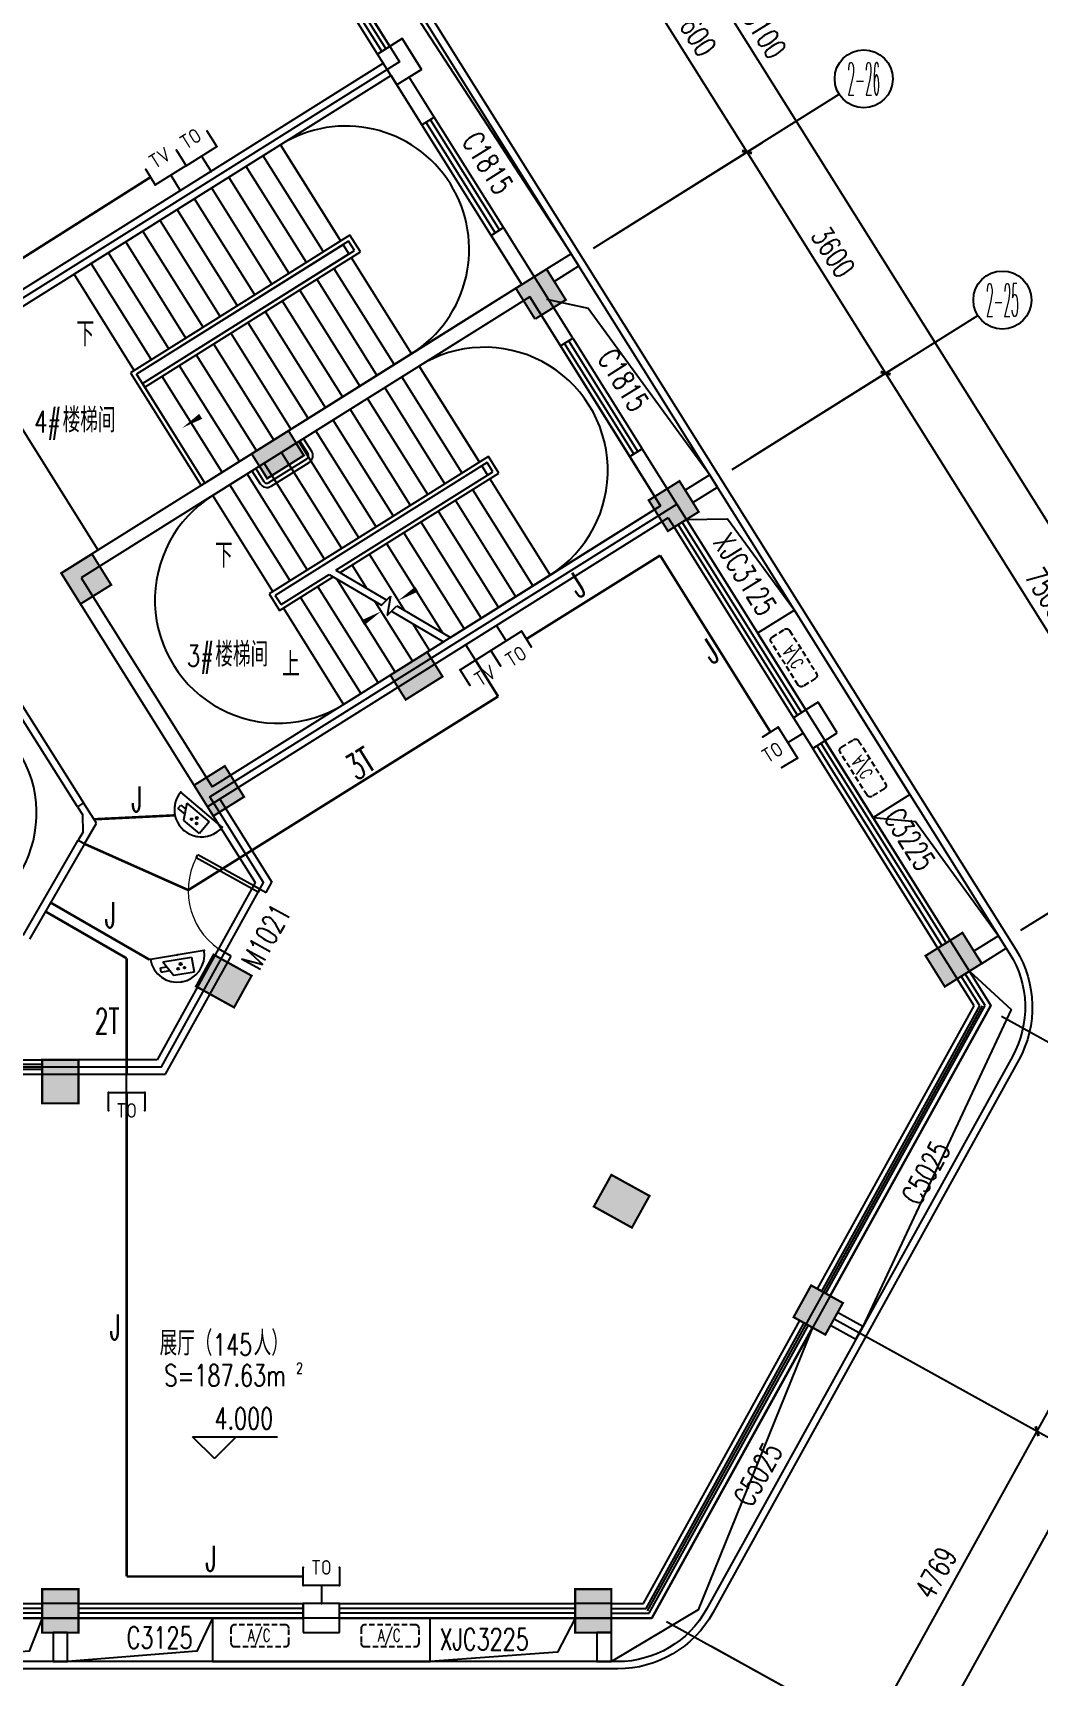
# Model space of a CAD drawing. Extents: x -9422388 to 15610651, y -1992469 to 953794.
# Drawn here: x -2817692 to -2803827, y -363613 to -340952 of the extents above; entities that cross this region are included whole.
import ezdxf
from ezdxf.enums import TextEntityAlignment as Align

# ---------------------------------------------------------------- set-up
doc = ezdxf.new("R2010")
doc.units = 0
doc.header["$LTSCALE"] = 1000
doc.linetypes.add('( Hidden )', pattern=[0.375, 0.25, -0.125])
for name, color, linetype in [('A-FLOR-HVAC', 4, 'Continuous'), ('AXIS_TEXT', 7, 'Continuous'), ('C-KZ', 2, 'Continuous'), ('C-Z-HATCH', 253, 'Continuous'), ('CABLETRAY_PDS', 5, 'Continuous'), ('DIM_SYMB', 3, 'Continuous'), ('EQUIP-安防', 3, 'Continuous'), ('EQUIP-通讯', 3, 'Continuous'), ('TEL_TEXT', 7, 'Continuous'), ('WINDOW_TEXT', 7, 'Continuous'), ('WIRE-通讯', 4, 'Continuous')]:
    doc.layers.add(name, color=color, linetype=linetype)
doc.styles.add('_TCH_AXIS', font='COMPLEX', dxfattribs={"bigfont": 'GBCBIG'})
doc.styles.add('_TCH_DIM', font='SIMPLEX', dxfattribs={"bigfont": 'GBCBIG'})
doc.styles.add('_TCH_DIM_T3', font='SIMPLEX', dxfattribs={"width": 0.705882, "bigfont": 'GBCBIG'})
doc.styles.add('_TCH_WINDOW', font='SIMPLEX', dxfattribs={"height": 3.5, "bigfont": 'GBCBIG'})
doc.styles.add('_TEL_ATTDEF', font='GBENOR', dxfattribs={"width": 0.8, "height": 3, "bigfont": 'GBCBIG'})
doc.styles.add('_TEL_DIM', font='SIMPLEX', dxfattribs={"width": 0.8, "height": 3.5, "bigfont": 'HZTXT'})
doc.styles.add('COMPLEX', font='COMPLEX')
doc.dimstyles.new('_TCH_ARCH&&100', dxfattribs={"dimtxt": 297.5, "dimasz": 100, "dimexe": 250, "dimexo": 300, "dimgap": 126.25, "dimtad": 1, "dimdec": 0, "dimzin": 0, "dimdsep": 46, "dimtxsty": '_TCH_DIM_T3', "dimblk": 'ARCHTICK', "dimcen": 0.09, "dimclrt": 7, "dimazin": 2, "dimtfac": 1, "dimtdec": 0, "dimtix": 1, "dimtmove": 2, "dimatfit": 3, "dimfxl": 0, "dimtolj": 1, "dimtzin": 0, "dimarcsym": 0})

# ---------------------------------------------------------------- blocks, each defined once
blk = doc.blocks.new('KTWJ1')
at = {"layer": 'A-FLOR-HVAC', "color": 0, "linetype": '( Hidden )', "ltscale": 0.3}
blk.add_lwpolyline([(152982, -14209, 0.414214), (153032, -14259), (153732, -14259, 0.414214), (153782, -14209), (153782, -14009, 0.414214), (153732, -13959), (153032, -13959, 0.414214), (152982, -14009)], format="xyb", close=True, dxfattribs=at)
at = {"layer": 'A-FLOR-HVAC', "color": 0, "style": '_TCH_WINDOW', "width": 0.705882}
blk.add_text('A/C', height=170, dxfattribs=at).set_placement((153214, -14188))
blk = doc.blocks.new('宿舍楼柱网1')
at = {"layer": 'C-Z-HATCH'}
h = blk.add_hatch(color=0, dxfattribs=at)
h.dxf.hatch_style = 1
h.paths.add_polyline_path([(653505, 155340), (653929, 155605), (653664, 156029), (653240, 155764)])
h = blk.add_hatch(color=0, dxfattribs=at)
h.dxf.hatch_style = 1
h.paths.add_polyline_path([(649809, 153142), (650317, 153460), (650105, 153799), (649597, 153481)])
h = blk.add_hatch(color=0, dxfattribs=at)
h.dxf.hatch_style = 1
h.paths.add_polyline_path([(655338, 152417), (655762, 152682), (655497, 153106), (655073, 152841)])
h = blk.add_hatch(color=0, dxfattribs=at)
h.dxf.hatch_style = 1
h.paths.add_polyline_path([(647235, 151411), (647659, 151675), (647394, 152100), (646970, 151835)])
h = blk.add_hatch(color=0, dxfattribs=at)
h.dxf.hatch_style = 1
h.paths.add_polyline_path([(651721, 150092), (652229, 150410), (652017, 150749), (651509, 150431)])
h = blk.add_hatch(color=0, dxfattribs=at)
h.dxf.hatch_style = 1
h.paths.add_polyline_path([(649067, 148487), (649491, 148752), (649226, 149176), (648802, 148911)])
h = blk.add_hatch(color=0, dxfattribs=at)
h.dxf.hatch_style = 1
h.paths.add_polyline_path([(659156, 146135), (659665, 146453), (659400, 146877), (658891, 146560)])
h = blk.add_hatch(color=0, dxfattribs=at)
h.dxf.hatch_style = 1
h.paths.add_polyline_path([(648829, 146138), (649071, 146576), (649596, 146285), (649354, 145848)])
h = blk.add_hatch(color=0, dxfattribs=at)
h.dxf.hatch_style = 1
h.paths.add_polyline_path([(646708, 145126), (647208, 145126), (647208, 144526), (646708, 144526)])
h = blk.add_hatch(color=0, dxfattribs=at)
h.dxf.hatch_style = 1
h.paths.add_polyline_path([(654841, 142811), (655083, 143249), (654558, 143539), (654316, 143102)])
h = blk.add_hatch(color=0, dxfattribs=at)
h.dxf.hatch_style = 1
h.paths.add_polyline_path([(657509, 141335), (657751, 141772), (657313, 142015), (657071, 141577)])
h = blk.add_hatch(color=0, dxfattribs=at)
h.dxf.hatch_style = 1
h.paths.add_polyline_path([(646708, 137826), (647208, 137826), (647208, 137226), (646708, 137226)])
h = blk.add_hatch(color=0, dxfattribs=at)
h.dxf.hatch_style = 1
h.paths.add_polyline_path([(654058, 137826), (654558, 137826), (654558, 137226), (654058, 137226)])
at = {"layer": 'C-KZ', "color": 0, "const_width": 30}
for points in [[(653510, 155343), (653929, 155605), (653664, 156029), (653240, 155764), (653505, 155340)], [(649809, 153142), (650317, 153460), (650105, 153799), (649597, 153481), (649809, 153142)], [(655338, 152417), (655762, 152682), (655497, 153106), (655073, 152841), (655338, 152417)], [(647235, 151411), (647659, 151675), (647394, 152100), (646970, 151835), (647235, 151411)], [(651721, 150092), (652229, 150410), (652017, 150749), (651509, 150431), (651721, 150092)], [(649067, 148487), (649491, 148752), (649226, 149176), (648802, 148911), (649067, 148487)], [(659156, 146135), (659665, 146453), (659400, 146877), (658891, 146560), (659156, 146135)], [(648829, 146138), (649071, 146576), (649596, 146285), (649354, 145848), (648829, 146138)], [(654841, 142811), (655083, 143249), (654558, 143539), (654316, 143102), (654841, 142811)], [(657509, 141335), (657751, 141772), (657313, 142015), (657071, 141577), (657509, 141335)]]:
    blk.add_lwpolyline(points, dxfattribs=at)
for points in [[(646708, 145126), (647208, 145126), (647208, 144526), (646708, 144526)], [(646708, 137826), (647208, 137826), (647208, 137226), (646708, 137226)], [(654058, 137826), (654558, 137826), (654558, 137226), (654058, 137226)]]:
    blk.add_lwpolyline(points, close=True, dxfattribs=at)
blk = doc.blocks.new('$TCHSYS$WIN2D')
at = {"color": 0}
for p, q in [((-0.5, 0.5), (0.5, 0.5)), ((-0.5, 0.5), (-0.5, -0.5)), ((0.5, 0.5), (0.5, -0.5)), ((0.5, 0.1667), (-0.5, 0.1667)), ((0.5, -0.1667), (-0.5, -0.1667)), ((-0.5, -0.5), (0.5, -0.5))]:
    blk.add_line(p, q, dxfattribs=at)
blk = doc.blocks.new('$DorLib2D$00000001')
at = {"color": 0}
for p, q in [((0.45, 0.975), (0.5, 0.975)), ((0.45, 0), (0.45, 0.975)), ((0.5, 0), (0.5, 0.975)), ((0.5, 0), (0.45, 0))]:
    blk.add_line(p, q, dxfattribs=at)
at = {"color": 0, "lineweight": 13}
blk.add_arc((0.475, 0), 0.975, 91.4693, 180, dxfattribs=at)
blk = doc.blocks.new('_ArchTick')
at = {"color": 0, "linetype": 'ByBlock', "const_width": 0.4}
blk.add_lwpolyline([(-0.5, -0.5), (0.5, 0.5)], dxfattribs=at)
blk = doc.blocks.new('*D2835')
at = {"color": 0, "lineweight": -2, "transparency": 16777216}
for p, q in [((1543921, -194365), (1546940, -196036)), ((1544412, -200087), (1546721, -195915)), ((1541612, -198538), (1544631, -200208))]:
    blk.add_line(p, q, dxfattribs=at)
at = {"layer": 'Defpoints', "color": 0, "transparency": 16777216}
for p in [(1543659, -194220), (1546721, -195915), (1541350, -198393)]:
    blk.add_point(p, dxfattribs=at)
at = {"color": 0, "lineweight": -2, "transparency": 16777216, "xscale": 100, "yscale": 100, "zscale": 100}
for p, rotation in [((1546721, -195915), 61.03914883823066), ((1544412, -200087), 241.0391488382307)]:
    blk.add_blockref('_ArchTick', p, dxfattribs=dict(at, rotation=rotation))
at = {"color": 7, "transparency": 16777216, "insert": (1545326, -197868), "char_height": 297.5, "attachment_point": 5, "rotation": 61.0391, "style": '_TCH_DIM_T3'}
blk.add_mtext('\\A1;4769', dxfattribs=at)
blk = doc.blocks.new('*D2836')
at = {"color": 0, "lineweight": -2, "transparency": 16777216}
for p, q in [((1546231, -190193), (1549249, -191863)), ((1546721, -195915), (1549031, -191742)), ((1543921, -194365), (1546940, -196036))]:
    blk.add_line(p, q, dxfattribs=at)
at = {"layer": 'Defpoints', "color": 0, "transparency": 16777216}
for p in [(1545968, -190047), (1549031, -191742), (1543659, -194220)]:
    blk.add_point(p, dxfattribs=at)
at = {"color": 0, "lineweight": -2, "transparency": 16777216, "xscale": 100, "yscale": 100, "zscale": 100}
for p, rotation in [((1549031, -191742), 61.03914883823244), ((1546721, -195915), 241.0391488382324)]:
    blk.add_blockref('_ArchTick', p, dxfattribs=dict(at, rotation=rotation))
at = {"color": 7, "transparency": 16777216, "insert": (1547635, -193695), "char_height": 297.5, "attachment_point": 5, "rotation": 61.0391, "style": '_TCH_DIM_T3'}
blk.add_mtext('\\A1;4769', dxfattribs=at)
blk = doc.blocks.new('*D2837')
at = {"color": 0, "lineweight": -2, "transparency": 16777216}
for p, q in [((1546231, -190193), (1549949, -192250)), ((1545112, -200475), (1549731, -192129)), ((1541612, -198538), (1545331, -200596))]:
    blk.add_line(p, q, dxfattribs=at)
at = {"layer": 'Defpoints', "color": 0, "transparency": 16777216}
for p in [(1545968, -190047), (1549731, -192129), (1541350, -198393)]:
    blk.add_point(p, dxfattribs=at)
at = {"color": 0, "lineweight": -2, "transparency": 16777216, "xscale": 100, "yscale": 100, "zscale": 100}
for p, rotation in [((1549731, -192129), 61.0391488381117), ((1545112, -200475), 241.0391488381117)]:
    blk.add_blockref('_ArchTick', p, dxfattribs=dict(at, rotation=rotation))
at = {"color": 7, "transparency": 16777216, "insert": (1547181, -196169), "char_height": 297.5, "attachment_point": 5, "rotation": 61.0391, "style": '_TCH_DIM_T3'}
blk.add_mtext('\\A1;9538', dxfattribs=at)
blk = doc.blocks.new('*D2876')
at = {"color": 0, "lineweight": -2, "transparency": 16777216}
for p, q in [((1533209, -167242), (1535962, -165516)), ((1535751, -165649), (1549612, -187764)), ((1547070, -189357), (1549824, -187631))]:
    blk.add_line(p, q, dxfattribs=at)
at = {"layer": 'Defpoints', "color": 0, "transparency": 16777216}
for p in [(1532954, -167401), (1549612, -187764), (1546816, -189516)]:
    blk.add_point(p, dxfattribs=at)
at = {"color": 0, "lineweight": -2, "transparency": 16777216, "xscale": 100, "yscale": 100, "zscale": 100}
for p, rotation in [((1535751, -165649), 122.0782976762225), ((1549612, -187764), 302.0782976762225)]:
    blk.add_blockref('_ArchTick', p, dxfattribs=dict(at, rotation=rotation))
at = {"color": 7, "transparency": 16777216, "insert": (1542914, -176560), "char_height": 297.5, "attachment_point": 5, "rotation": 302.0783, "style": '_TCH_DIM_T3'}
blk.add_mtext('\\A1;26100', dxfattribs=at)
blk = doc.blocks.new('*D2877')
at = {"color": 0, "lineweight": -2, "transparency": 16777216}
for p, q in [((1546751, -188849), (1548827, -187547)), ((1548615, -187680), (1548562, -187595)), ((1548615, -187680), (1548934, -188189)), ((1547070, -189357), (1549146, -188056)), ((1548934, -188189), (1548987, -188273))]:
    blk.add_line(p, q, dxfattribs=at)
at = {"layer": 'Defpoints', "color": 0, "transparency": 16777216}
for p in [(1548934, -188189), (1546497, -189008), (1546816, -189516)]:
    blk.add_point(p, dxfattribs=at)
at = {"color": 0, "lineweight": -2, "transparency": 16777216, "xscale": 100, "yscale": 100, "zscale": 100}
for p, rotation in [((1548615, -187680), 302.0782976762146), ((1548934, -188189), 122.0782976762145)]:
    blk.add_blockref('_ArchTick', p, dxfattribs=dict(at, rotation=rotation))
at = {"color": 7, "transparency": 16777216, "insert": (1549008, -187788), "char_height": 297.5, "attachment_point": 5, "rotation": 302.0783, "style": '_TCH_DIM_T3'}
blk.add_mtext('\\A1;600', dxfattribs=at)
blk = doc.blocks.new('*D2878')
at = {"color": 0, "lineweight": -2, "transparency": 16777216}
for p, q in [((1542768, -182494), (1544844, -181192)), ((1544632, -181325), (1548615, -187680)), ((1546751, -188849), (1548827, -187547))]:
    blk.add_line(p, q, dxfattribs=at)
at = {"layer": 'Defpoints', "color": 0, "transparency": 16777216}
for p in [(1542514, -182653), (1548615, -187680), (1546497, -189008)]:
    blk.add_point(p, dxfattribs=at)
at = {"color": 0, "lineweight": -2, "transparency": 16777216, "xscale": 100, "yscale": 100, "zscale": 100}
for p, rotation in [((1544632, -181325), 122.0782976762234), ((1548615, -187680), 302.0782976762234)]:
    blk.add_blockref('_ArchTick', p, dxfattribs=dict(at, rotation=rotation))
at = {"color": 7, "transparency": 16777216, "insert": (1546857, -184357), "char_height": 297.5, "attachment_point": 5, "rotation": 302.0783, "style": '_TCH_DIM_T3'}
blk.add_mtext('\\A1;7500', dxfattribs=at)
blk = doc.blocks.new('*D2879')
at = {"color": 0, "lineweight": -2, "transparency": 16777216}
for p, q in [((1540856, -179443), (1542932, -178142)), ((1542720, -178275), (1544632, -181325)), ((1542768, -182494), (1544844, -181192))]:
    blk.add_line(p, q, dxfattribs=at)
at = {"layer": 'Defpoints', "color": 0, "transparency": 16777216}
for p in [(1540602, -179603), (1544632, -181325), (1542514, -182653)]:
    blk.add_point(p, dxfattribs=at)
at = {"color": 0, "lineweight": -2, "transparency": 16777216, "xscale": 100, "yscale": 100, "zscale": 100}
for p, rotation in [((1542720, -178275), 122.0782976762213), ((1544632, -181325), 302.0782976762213)]:
    blk.add_blockref('_ArchTick', p, dxfattribs=dict(at, rotation=rotation))
at = {"color": 7, "transparency": 16777216, "insert": (1543909, -179654), "char_height": 297.5, "attachment_point": 5, "rotation": 302.0783, "style": '_TCH_DIM_T3'}
blk.add_mtext('\\A1;3600', dxfattribs=at)
blk = doc.blocks.new('*D2880')
at = {"color": 0, "lineweight": -2, "transparency": 16777216}
for p, q in [((1538944, -176393), (1541020, -175092)), ((1540808, -175225), (1542720, -178275)), ((1540856, -179443), (1542932, -178142))]:
    blk.add_line(p, q, dxfattribs=at)
at = {"layer": 'Defpoints', "color": 0, "transparency": 16777216}
for p in [(1538690, -176552), (1542720, -178275), (1540602, -179603)]:
    blk.add_point(p, dxfattribs=at)
at = {"color": 0, "lineweight": -2, "transparency": 16777216, "xscale": 100, "yscale": 100, "zscale": 100}
for p, rotation in [((1540808, -175225), 122.078297676223), ((1542720, -178275), 302.078297676223)]:
    blk.add_blockref('_ArchTick', p, dxfattribs=dict(at, rotation=rotation))
at = {"color": 7, "transparency": 16777216, "insert": (1541997, -176604), "char_height": 297.5, "attachment_point": 5, "rotation": 302.0783, "style": '_TCH_DIM_T3'}
blk.add_mtext('\\A1;3600', dxfattribs=at)
blk = doc.blocks.new('_AXISO')
at = {"color": 0}
blk.add_circle((0, 0), 0.5, dxfattribs=at)
at = {"layer": 'AXIS_TEXT', "color": 0, "style": 'COMPLEX', "width": 1.041667}
blk.add_attdef('A', text='', height=0.56, dxfattribs=at).set_placement((-0.25, -0.28), (0.25, -0.28), align=Align.FIT)
blk = doc.blocks.new('$equip$00002353')
for p, q in [((0.75, 0), (-0.75, 0)), ((-0.517, -0.393), (-0.517, -0.273)), ((-0.517, -0.273), (-0.341, -0.273)), ((-0.517, -0.393), (-0.273, -0.393)), ((-0.427, -0.123), (0.383, -0.123)), ((-0.427, -0.123), (-0.187, -0.543)), ((0.383, -0.123), (0.383, -0.543)), ((0.383, -0.543), (-0.187, -0.543))]:
    blk.add_line(p, q)
at = {"const_width": 0.04}
for points in [[(-0.75, 0), (-0.779, 0)], [(0.75, 0), (0.779, 0)]]:
    blk.add_lwpolyline(points, dxfattribs=at)
blk.add_lwpolyline([(0.75, 0, -1), (-0.75, 0), (0.75, 0), (0.75, 0, -1), (-0.75, 0, -1.517539)], format="xyb", dxfattribs=at)
for centre, radius in [((-0.038, -0.38), 0.024), ((0.052, -0.26), 0.03), ((0.142, -0.38), 0.024)]:
    blk.add_circle(centre, radius)
blk.add_arc((0, 0), 0.75, 180, 0)
for p in [(-0.75, 0), (0, 0), (0.75, 0), (0, -0.75)]:
    blk.add_point(p)
for points in [[(-0.059, -0.368), (-0.017, -0.368), (-0.062, -0.38), (-0.014, -0.38)], [(-0.059, -0.392), (-0.017, -0.392), (-0.062, -0.38), (-0.014, -0.38)], [(-0.05, -0.359), (-0.026, -0.359), (-0.059, -0.368), (-0.017, -0.368)], [(-0.05, -0.401), (-0.026, -0.401), (-0.059, -0.392), (-0.017, -0.392)], [(-0.038, -0.356), (-0.038, -0.356), (-0.05, -0.359), (-0.026, -0.359)], [(-0.038, -0.404), (-0.038, -0.404), (-0.05, -0.401), (-0.026, -0.401)], [(0.026, -0.245), (0.078, -0.245), (0.022, -0.26), (0.082, -0.26)], [(0.026, -0.275), (0.078, -0.275), (0.022, -0.26), (0.082, -0.26)], [(0.037, -0.234), (0.067, -0.234), (0.026, -0.245), (0.078, -0.245)], [(0.037, -0.286), (0.067, -0.286), (0.026, -0.275), (0.078, -0.275)], [(0.052, -0.23), (0.052, -0.23), (0.037, -0.234), (0.067, -0.234)], [(0.052, -0.29), (0.052, -0.29), (0.037, -0.286), (0.067, -0.286)], [(0.121, -0.368), (0.163, -0.368), (0.118, -0.38), (0.166, -0.38)], [(0.121, -0.392), (0.163, -0.392), (0.118, -0.38), (0.166, -0.38)], [(0.13, -0.359), (0.154, -0.359), (0.121, -0.368), (0.163, -0.368)], [(0.13, -0.401), (0.154, -0.401), (0.121, -0.392), (0.163, -0.392)], [(0.142, -0.356), (0.142, -0.356), (0.13, -0.359), (0.154, -0.359)], [(0.142, -0.404), (0.142, -0.404), (0.13, -0.401), (0.154, -0.401)]]:
    blk.add_solid(points)
at = {"color": 7, "style": '_TEL_DIM', "flags": 1}
blk.add_attdef('A', text='', height=0.00002, dxfattribs=at).set_placement((0, 0), align=Align.MIDDLE_CENTER)
blk = doc.blocks.new('$equip$00001847')
for p, q in [((-0.5, 0.499), (-0.5, 0.999)), ((0.5, 0.999), (0.5, 0.499)), ((0.5, 0.499), (-0.5, 0.499)), ((0, 0.5), (0, 0))]:
    blk.add_line(p, q)
for p in [(-0.5, 0.999), (0.5, 0.999), (-0.5, 0.499), (0.5, 0.499), (0, 0)]:
    blk.add_point(p)
at = {"color": 7, "style": '_TEL_DIM'}
blk.add_attdef('$TEXT$', text='', height=0.4, dxfattribs=at).set_placement((0, 0.999), align=Align.MIDDLE_CENTER)
at = {"color": 7, "style": '_TEL_DIM', "flags": 1}
blk.add_attdef('A', text='', height=0.00002, dxfattribs=at).set_placement((0, 0), align=Align.MIDDLE_CENTER)
blk = doc.blocks.new('$equip$00001802')
for p, q in [((-0.5, 0.499), (-0.5, 0.999)), ((0.5, 0.999), (0.5, 0.499)), ((0.5, 0.499), (-0.5, 0.499)), ((0, 0.5), (0, 0))]:
    blk.add_line(p, q)
for p in [(-0.5, 0.999), (0.5, 0.999), (-0.5, 0.499), (0.5, 0.499), (0, 0)]:
    blk.add_point(p)
at = {"color": 7, "style": '_TEL_DIM'}
blk.add_attdef('$TEXT$', text='', height=0.4, dxfattribs=at).set_placement((0, 0.999), align=Align.MIDDLE_CENTER)
at = {"color": 7, "style": '_TEL_DIM', "flags": 1}
blk.add_attdef('A', text='', height=0.00002, dxfattribs=at).set_placement((0, 0), align=Align.MIDDLE_CENTER)
blk = doc.blocks.new('34214')
at = {"color": 8}
for p, q in [((1537964.2, -176712.1), (1537625.2, -176924.6)), ((1538229.7, -177135.8), (1537964.2, -176712.1)), ((1537625.2, -176924.6), (1537704.9, -177051.7)), ((1537704.9, -177051.7), (1531858.4, -180716.1)), ((1538060.2, -177242), (1538229.7, -177135.8)), ((1537811.1, -177221.1), (1531964.6, -180885.6)), ((1537811.1, -177221.1), (1536285.9, -178177.1)), ((1537811.1, -177221.1), (1537890.8, -177348.2)), ((1537890.8, -177348.2), (1538236, -177899)), ((1539616.8, -180102), (1537890.8, -177348.2)), ((1538405.4, -177792.8), (1538060.2, -177242)), ((1540601.9, -179602.6), (1543991.2, -177478.3)), ((1538236, -177899), (1538405.4, -177792.8)), ((1536285.9, -178177.1), (1533438.9, -179961.5)), ((1536879.8, -179651.8), (1536048.7, -178325.8)), ((1537117.1, -179503.1), (1536285.9, -178177.1)), ((1536285.9, -178177.1), (1537117.1, -179503.1)), ((1536642.6, -179800.5), (1535811.4, -178474.5)), ((1536168.1, -180097.9), (1535336.9, -178771.9)), ((1536405.3, -179949.2), (1535574.2, -178623.2)), ((1535930.8, -180246.6), (1535099.7, -178920.6)), ((1535456.3, -180544), (1534625.2, -179218)), ((1535693.6, -180395.3), (1534862.4, -179069.3)), ((1537244.2, -179423.5), (1534219.2, -181319.4)), ((1535219.1, -180692.7), (1534387.9, -179366.7)), ((1537387.5, -179652.2), (1537244.2, -179423.5)), ((1539361.4, -179317.9), (1539191.9, -179424.2)), ((1539191.9, -179424.2), (1539616.8, -180102)), ((1539839.3, -180080.5), (1539361.4, -179317.9)), ((1534744.5, -180990.1), (1533913.4, -179664.1)), ((1534981.8, -180841.4), (1534150.7, -179515.4)), ((1537225.2, -179506.2), (1534301.9, -181338.4)), ((1537148.9, -179554), (1534301.9, -181338.4)), ((1534381.6, -181465.5), (1537304.8, -179633.3)), ((1534381.6, -181465.5), (1537228.6, -179681.1)), ((1534413.4, -181516.3), (1537387.5, -179652.2)), ((1537148.9, -179554), (1537228.6, -179681.1)), ((1537304.8, -179633.3), (1537225.2, -179506.2)), ((1534507.3, -181138.8), (1533676.2, -179812.8)), ((1537023.2, -179880.6), (1537854.3, -181206.7)), ((1537260.4, -179731.9), (1538091.6, -181058)), ((1537260.4, -179731.9), (1538091.6, -181058)), ((1539616.8, -180102), (1533261.8, -184085.1)), ((1534270, -181287.5), (1533438.9, -179961.5)), ((1536785.9, -180029.3), (1537617.1, -181355.4)), ((1538091.6, -181058), (1539616.8, -180102)), ((1540317.3, -180843.1), (1539839.3, -180080.5)), ((1539723, -180271.5), (1533537.5, -184148.3)), ((1536311.4, -180326.7), (1537142.6, -181652.8)), ((1536548.7, -180178), (1537379.8, -181504.1)), ((1539723, -180271.5), (1538197.8, -181227.4)), ((1539723, -180271.5), (1540147.8, -180949.3)), ((1541528.6, -183152.4), (1539723, -180271.5)), ((1536074.2, -180475.4), (1536905.3, -181801.5)), ((1542513.8, -182652.9), (1545903.1, -180528.6)), ((1535599.7, -180772.8), (1536430.8, -182098.9)), ((1535836.9, -180624.1), (1536668.1, -181950.2)), ((1535362.4, -180921.5), (1536193.6, -182247.6)), ((1540147.8, -180949.3), (1540317.3, -180843.1)), ((1534887.9, -181218.9), (1535719.1, -182545)), ((1535125.2, -181070.2), (1535956.3, -182396.3)), ((1535244.6, -182842.4), (1538091.6, -181058)), ((1538197.8, -181227.4), (1535350.8, -183011.8)), ((1539028.9, -182553.5), (1538197.8, -181227.4)), ((1538197.8, -181227.4), (1539028.9, -182553.5)), ((1534219.2, -181319.4), (1535193.7, -182874.2)), ((1534301.9, -181338.4), (1535244.6, -182842.4)), ((1534381.6, -181465.5), (1534301.9, -181338.4)), ((1534381.6, -181465.5), (1534413.4, -181516.3)), ((1534381.6, -181465.5), (1534413.4, -181516.3)), ((1534650.7, -181367.6), (1535481.8, -182693.7)), ((1538791.7, -182702.2), (1537960.5, -181376.1)), ((1534413.4, -181516.3), (1535244.6, -182842.4)), ((1538317.2, -182999.6), (1537486, -181673.5)), ((1538554.4, -182850.9), (1537723.3, -181524.8)), ((1538079.9, -183148.3), (1537248.8, -181822.2)), ((1537605.4, -183445.7), (1536774.3, -182119.6)), ((1537842.7, -183297), (1537011.5, -181970.9)), ((1537368.2, -183594.4), (1536537, -182268.3)), ((1541273.2, -182368.3), (1541103.8, -182474.5)), ((1541751.2, -183130.9), (1541273.2, -182368.3)), ((1536893.7, -183891.8), (1536062.5, -182565.7)), ((1539156, -182473.8), (1536131.1, -184369.8)), ((1539137.1, -182556.5), (1536213.8, -184388.7)), ((1539060.8, -182604.3), (1536213.8, -184388.7)), ((1537130.9, -183743.1), (1536299.8, -182417)), ((1539060.8, -182604.3), (1539140.5, -182731.4)), ((1539216.7, -182683.6), (1539137.1, -182556.5)), ((1539299.4, -182702.6), (1539156, -182473.8)), ((1541103.8, -182474.5), (1541528.6, -183152.4)), ((1535244.6, -182842.4), (1535193.7, -182874.2)), ((1536419.2, -184189.2), (1535588, -182863.1)), ((1536656.4, -184040.5), (1535825.3, -182714.4)), ((1537051.1, -184041), (1539216.7, -182683.6)), ((1537051.1, -184041), (1539140.5, -182731.4)), ((1537109.4, -184075.3), (1539299.4, -182702.6)), ((1539172.3, -182782.3), (1540003.5, -184108.3)), ((1539172.3, -182782.3), (1540003.5, -184108.3)), ((1536181.9, -184337.9), (1535350.8, -183011.8)), ((1538697.8, -183079.7), (1539529, -184405.7)), ((1538935.1, -182931), (1539766.2, -184257)), ((1541634.9, -183321.8), (1535279.9, -187304.9)), ((1541528.6, -183152.4), (1535343.2, -187029.2)), ((1538460.6, -183228.4), (1539291.7, -184554.4)), ((1540003.5, -184108.3), (1541528.6, -183152.4)), ((1541634.9, -183321.8), (1541714.6, -183449.1)), ((1541884.1, -183342.8), (1541751.2, -183130.9)), ((1537986.1, -183525.8), (1538817.2, -184851.8)), ((1538223.3, -183377.1), (1539054.5, -184703.1)), ((1541714.6, -183449.1), (1541884.1, -183342.8)), ((1537748.8, -183674.5), (1538520.1, -184905.1)), ((1537274.3, -183971.9), (1537473.3, -184289.3)), ((1537511.6, -183823.2), (1537996.7, -184597.2)), ((1533261.8, -184085.1), (1535279.9, -187304.9)), ((1533537.5, -184148.3), (1535343.2, -187029.2)), ((1536274.5, -184598.5), (1537013.9, -184135.1)), ((1536293.4, -184515.8), (1536955.6, -184100.8)), ((1536293.4, -184515.8), (1536955.6, -184100.8)), ((1536955.6, -184100.8), (1537678.2, -184525.9)), ((1537051.1, -184041), (1537752, -184453.3)), ((1537065, -184165.2), (1537868.2, -185446.6)), ((1538629.6, -184969.4), (1540003.5, -184108.3)), ((1536131.1, -184369.8), (1536274.5, -184598.5)), ((1536213.8, -184388.7), (1536293.4, -184515.8)), ((1536293.4, -184515.8), (1536213.8, -184388.7)), ((1536562.6, -184418), (1537393.7, -185744)), ((1536799.8, -184269.3), (1537631, -185595.3)), ((1537678.2, -184525.9), (1537805.4, -184400.7)), ((1537805.4, -184400.7), (1537756.6, -184665.2)), ((1536325.3, -184566.7), (1537156.5, -185892.7)), ((1537588.5, -184473.1), (1538105.5, -185297.9)), ((1537756.6, -184665.2), (1537889.7, -184534.3)), ((1537815.9, -184606.9), (1538534.1, -185029.3)), ((1537889.7, -184534.3), (1538629.6, -184969.4)), ((1538111.9, -184781), (1538342.7, -185149.2)), ((1537156.5, -185892.7), (1538534.1, -185029.3)), ((1543699.8, -185863.2), (1543530.3, -185969.4)), ((1543965.3, -186286.9), (1543699.8, -185863.2)), ((1543360.9, -186075.6), (1543626.4, -186499.3)), ((1543626.4, -186499.3), (1543965.3, -186286.9)), ((1546496.9, -189007.8), (1549886.2, -186883.5)), ((1535279.9, -187304.9), (1535935.2, -188350.5)), ((1535449.4, -187198.7), (1536167.3, -188344.1)), ((1535913.2, -188390.3), (1535429, -189265.2)), ((1535935.2, -188350.5), (1535913.2, -188390.3)), ((1535913.2, -188390.3), (1536088.2, -188487.1)), ((1536088.2, -188487.1), (1536167.3, -188344.1)), ((1545521.9, -189146.9), (1545352.4, -189253.1)), ((1545787.8, -189571.1), (1545521.9, -189146.9)), ((1535429, -189265.2), (1534583.7, -190792.6)), ((1534701.6, -190992.6), (1535604, -189362.1)), ((1535604, -189362.1), (1535429, -189265.2)), ((1545352.4, -189253.1), (1545618.3, -189677.3)), ((1545618.3, -189677.3), (1545787.8, -189571.1)), ((1545929.5, -190048.4), (1545674.8, -189641.9)), ((1546006.9, -190046.3), (1545731.3, -189606.5)), ((1546084.3, -190044.2), (1545787.8, -189571.1)), ((1545852.2, -190050.5), (1545618.3, -189677.3)), ((1543692.6, -193952.8), (1545852.2, -190050.5)), ((1543750.9, -193985.1), (1545929.5, -190048.4)), ((1543809.2, -194017.3), (1546006.9, -190046.3)), ((1543867.6, -194049.6), (1546084.3, -190044.2)), ((1534583.7, -190792.6), (1532999.8, -190792.6)), ((1532999.8, -190792.6), (1532999.8, -190992.6)), ((1532999.8, -190992.6), (1534701.6, -190992.6)), ((1543692.6, -193952.8), (1543867.6, -194049.6)), ((1541290.9, -198292.6), (1543450.5, -194390.3)), ((1541330.2, -198359.2), (1543508.8, -194422.5)), ((1543450.5, -194390.3), (1543625.5, -194487.1)), ((1541369.5, -198425.9), (1543567.1, -194454.8)), ((1541408.8, -198492.6), (1543625.5, -194487.1)), ((1544537.7, -194706.2), (1548033.8, -196641)), ((1535374.1, -196292.6), (1535074.1, -195992.6)), ((1535074.1, -195992.6), (1536244.9, -195992.6)), ((1535374.1, -196292.6), (1535674.1, -195992.6)), ((1533499.8, -198292.6), (1532999.8, -198292.6)), ((1532999.8, -198292.6), (1532999.8, -198492.6)), ((1532999.8, -198492.6), (1533499.8, -198492.6)), ((1533499.8, -198492.6), (1533499.8, -198292.6)), ((1537099.8, -198292.6), (1536599.8, -198292.6)), ((1536599.8, -198292.6), (1536599.8, -198692.6)), ((1537099.8, -198692.6), (1537099.8, -198292.6)), ((1540849.8, -198292.6), (1540349.8, -198292.6)), ((1540349.8, -198292.6), (1540349.8, -198492.6)), ((1540349.8, -198492.6), (1540849.8, -198492.6)), ((1540849.8, -198292.6), (1541290.9, -198292.6)), ((1540849.8, -198492.6), (1540849.8, -198292.6)), ((1540849.8, -198359.2), (1541330.2, -198359.2)), ((1540849.8, -198425.9), (1541369.5, -198425.9)), ((1540849.8, -198492.6), (1541408.8, -198492.6)), ((1536599.8, -198692.6), (1537099.8, -198692.6)), ((1542228.5, -198878.9), (1545724.6, -200813.6))]:
    blk.add_line(p, q, dxfattribs=at)
for points in [[(1523919.7, -172945.8), (1523919.7, -172945.8, -0.4142136), (1524141, -171980.9), (1531089.1, -167626.1, -0.4142136), (1533156.7, -168100.5), (1546426.9, -189272.8, -0.2728148), (1546468.4, -190795.7), (1542249.6, -198418.9, -0.2728148), (1540937.2, -199192.6), (1517949.8, -199192.6)], [(1524004.4, -172892.7), (1524004.4, -172892.7, -0.4142136), (1524194.2, -172065.7), (1531142.2, -167710.8, -0.4142136), (1533072, -168153.6), (1546342.2, -189325.9, -0.2728148), (1546380.9, -190747.3), (1542162.1, -198370.5, -0.2728148), (1540937.2, -199092.6), (1517949.8, -199092.6)], [(1535892.8, -182671), (1536004.1, -182849.1, 0.4142136), (1536155.6, -182884.1), (1536681.4, -182555.5, 0.4142136), (1536716.4, -182403.9), (1536605.1, -182225.8)], [(1535943.7, -182639.2), (1536055, -182817.3, 0.4142136), (1536123.9, -182833.2), (1536649.6, -182504.6, 0.4142136), (1536665.5, -182435.7), (1536554.3, -182257.6)]]:
    blk.add_lwpolyline(points, format="xyb", dxfattribs=at)
for points in [[(1525699, -171830.5), (1532138.7, -167794.3), (1537927.4, -177030.1), (1531487.8, -181066.3)], [(1538229.7, -177135.8), (1537890.8, -177348.2), (1537625.2, -176924.6), (1537964.2, -176712.1)], [(1540400.8, -179846.6), (1540294.6, -179677.2), (1539955.7, -179889.6), (1540061.9, -180059)], [(1542312.7, -182897), (1542206.5, -182727.5), (1541867.6, -182939.9), (1541973.8, -183109.4)], [(1526049.8, -190892.6), (1534642.7, -190892.6), (1536051.3, -188347.3), (1535311.6, -187167.1), (1541751.2, -183130.9), (1546084.3, -190044.2), (1541408.8, -198492.6), (1526049.8, -198492.6)], [(1546295.8, -189251.9), (1546189.6, -189082.4), (1545850.7, -189294.9), (1545956.9, -189464.3)], [(1544223.1, -194646.4), (1544319.9, -194471.4), (1543969.9, -194277.7), (1543873.1, -194452.7)], [(1533149.8, -199092.6), (1533349.8, -199092.6), (1533349.8, -198692.6), (1533149.8, -198692.6)], [(1540649.8, -199092.6), (1540849.8, -199092.6), (1540849.8, -198692.6), (1540649.8, -198692.6)]]:
    blk.add_lwpolyline(points, close=True, dxfattribs=at)
for points in [[(1536150.4, -174192.8), (1536739.6, -174216.4), (1540294.6, -179677.2)], [(1539955.8, -180303), (1540528, -180429.4), (1542206.5, -182727.5)], [(1533769.9, -183765.9), (1531964.6, -180885.6)], [(1535994.6, -182607.4), (1536100.5, -182777), (1536609.4, -182459), (1536503.4, -182289.4)], [(1541884.2, -183343.1), (1542450.2, -183333.4), (1543374.9, -184591.6)], [(1543795.9, -186393.1), (1544459.7, -187452.2), (1544968.1, -187133.6), (1543374.9, -184591.6), (1542866.5, -184910.3), (1543530.3, -185969.4)], [(1544459.7, -187452.2), (1545043.9, -187509.5), (1546189.6, -189082.4)], [(1534642.7, -190892.6), (1536051.3, -188347.3)], [(1545787.8, -189571.2), (1546362.1, -190101.8), (1544319.9, -194471.4)], [(1541349.8, -198392.6), (1545968.2, -190047.3)], [(1543625.5, -194487.1), (1542047.6, -198379.3), (1540849.8, -199092.6)], [(1532999.8, -198492.6), (1532818.6, -198947.3), (1531149.8, -199092.6)], [(1535349.8, -198492.6), (1535132.3, -198947.3), (1533349.8, -199092.6)], [(1536599.8, -198492.6), (1535349.8, -198492.6), (1535349.8, -199092.6), (1538349.8, -199092.6), (1538349.8, -198492.6), (1537099.8, -198492.6)], [(1540349.8, -198492.6), (1540107.9, -198962.4), (1538349.8, -199092.6)]]:
    blk.add_lwpolyline(points, dxfattribs=at)
for centre, radius, start, end in [((1537188.8, -179617.5), 1700, 302.0783, 122.0783), ((1539100.6, -182667.9), 1700, 302.07807, 122.0783), ((1536253.6, -184452.3), 1700, 122.07818, 302.0783), ((1531322.2, -187392.5), 1600, 270.00004, 32.0783)]:
    blk.add_arc(centre, radius, start, end, dxfattribs=at)
at = {"layer": 'DIM_SYMB', "color": 8}
for points in [[(1533751.8, -180724.3, 0, 0, 0), (1537480, -178387.5, 0, 0, 0), (1538422.7, -179891.5, 0, 0, 0), (1534931.7, -182079.6, 0, 80, 0), (1535185.9, -181920.3, 0, 0, 0)], [(1535663.7, -183774.6, 0, 0, 0), (1539391.9, -181437.9, 0, 0, 0), (1540334.6, -182941.9, 0, 0, 0), (1537911.2, -184460.8, 0, 80, 0), (1538165.4, -184301.5, 0, 0, 0)], [(1536606.3, -185278.6, 0, 0, 0), (1537674, -184609.5, 0, 80, 0), (1537419.8, -184768.8, 0, 0, 0)]]:
    blk.add_lwpolyline(points, format="xyseb", dxfattribs=at)
at = {"color": 8}
for name, p in [('宿舍楼柱网1', (886291.9, -335918.9)), ('KTWJ1', (1382620.6, -184626.5)), ('KTWJ1', (1384415.1, -184626.5))]:
    blk.add_blockref(name, p, dxfattribs=at)
ref = blk.add_blockref('$TCHSYS$WIN2D', (1536847, -175494.5), dxfattribs=dict(at, xscale=-3250, yscale=200, zscale=200, rotation=302.0782976762224))
ref.add_attrib('A', 'C3225', (1536656.7, -174779.1), dxfattribs={"layer": 'WINDOW_TEXT', "color": 8, "height": 297.5, "rotation": 302.0783, "style": '_TCH_WINDOW', "width": 0.705882})
ref = blk.add_blockref('_AXISO', (1544330.1, -177265.8), dxfattribs=dict(at, xscale=800, yscale=800, zscale=800))
ref.add_attrib('A', '2-26', dxfattribs={"layer": 'AXIS_TEXT', "color": 8, "height": 452.55, "style": '_TCH_AXIS', "width": 0.2625}).set_placement((1544103.9, -177492.1), (1544556.4, -177492.1), align=Align.FIT)
ref = blk.add_blockref('$TCHSYS$WIN2D', (1538798.7, -178608.5), dxfattribs=dict(at, xscale=1800, yscale=200, zscale=200, rotation=122.0782976762235))
ref.add_attrib('A', 'C1815', (1538777.3, -178121.7), dxfattribs={"layer": 'WINDOW_TEXT', "color": 8, "height": 297.5, "rotation": 302.0783, "style": '_TCH_WINDOW', "width": 0.705882})
ref = blk.add_blockref('_AXISO', (1546242, -180316.2), dxfattribs=dict(at, xscale=800, yscale=800, zscale=800))
ref.add_attrib('A', '2-25', dxfattribs={"layer": 'AXIS_TEXT', "color": 8, "height": 452.55, "style": '_TCH_AXIS', "width": 0.2625}).set_placement((1546015.8, -180542.5), (1546468.3, -180542.5), align=Align.FIT)
ref = blk.add_blockref('$TCHSYS$WIN2D', (1540710.5, -181658.8), dxfattribs=dict(at, xscale=1800, yscale=-200, zscale=200, rotation=302.078297676223))
ref.add_attrib('A', 'C1815', (1540646.9, -181116.1), dxfattribs={"layer": 'WINDOW_TEXT', "color": 8, "height": 297.5, "rotation": 302.0783, "style": '_TCH_WINDOW', "width": 0.705882})
ref = blk.add_blockref('$TCHSYS$WIN2D', (1542622.5, -184709.3), dxfattribs=dict(at, xscale=3100, yscale=200, zscale=200, rotation=302.0782976762235))
ref.add_attrib('A', 'XJC3125', (1542238.1, -183654.9), dxfattribs={"layer": 'WINDOW_TEXT', "color": 8, "height": 297.5, "rotation": 302.0783, "style": '_TCH_WINDOW', "width": 0.705882})
at = {"color": 8, "xscale": -1}
for p, rotation in [((1449952.8, -62777.8), 122.0782976835921), ((1450905.8, -64298.3), 122.0782976836109)]:
    blk.add_blockref('KTWJ1', p, dxfattribs=dict(at, rotation=rotation))
at = {"color": 8}
ref = blk.add_blockref('$TCHSYS$WIN2D', (1544574.1, -187823.1), dxfattribs=dict(at, xscale=-3250, yscale=200, zscale=200, rotation=302.0782976762246))
ref.add_attrib('A', 'C3225', (1544598.6, -187447.7), dxfattribs={"layer": 'WINDOW_TEXT', "color": 8, "height": 297.5, "rotation": 302.0783, "style": '_TCH_WINDOW', "width": 0.705882})
ref = blk.add_blockref('$DorLib2D$00000001', (1535758.6, -188876.2), dxfattribs=dict(at, xscale=-1000, yscale=-1000, zscale=200, rotation=241.0391228246652))
ref.add_attrib('A', 'M1021', (1535990.8, -189574.6), dxfattribs={"layer": 'WINDOW_TEXT', "color": 8, "height": 297.5, "rotation": 61.03912, "style": '_TCH_WINDOW', "width": 0.705882})
ref = blk.add_blockref('$TCHSYS$WIN2D', (1532249.8, -190892.6), dxfattribs=dict(at, xscale=1500, yscale=-200, zscale=200, rotation=8.933802552403344e-07))
ref.add_attrib('A', 'C1525', (1531694.8, -190666.3), dxfattribs={"layer": 'WINDOW_TEXT', "color": 8, "height": 297.5, "rotation": 0, "style": '_TCH_WINDOW', "width": 0.705882})
ref = blk.add_blockref('$TCHSYS$WIN2D', (1531449.8, -198392.6), dxfattribs=dict(at, xscale=3100, yscale=-200, zscale=200, rotation=359.9999999999921))
ref.add_attrib('A', 'C3125', (1531363.3, -198942.5), dxfattribs={"layer": 'WINDOW_TEXT', "color": 8, "height": 297.5, "style": '_TCH_WINDOW', "width": 0.705882})
ref = blk.add_blockref('$TCHSYS$WIN2D', (1535049.8, -198392.6), dxfattribs=dict(at, xscale=3100, yscale=-200, zscale=200, rotation=359.9999999999921))
ref.add_attrib('A', 'C3125', (1534165, -198910.9), dxfattribs={"layer": 'WINDOW_TEXT', "color": 8, "height": 297.5, "style": '_TCH_WINDOW', "width": 0.705882})
ref = blk.add_blockref('$TCHSYS$WIN2D', (1538724.8, -198392.6), dxfattribs=dict(at, xscale=3250, yscale=-200, zscale=200, rotation=359.9999999999917))
ref.add_attrib('A', 'XJC3225', (1538477.9, -198933.7), dxfattribs={"layer": 'WINDOW_TEXT', "color": 8, "height": 297.5, "style": '_TCH_WINDOW', "width": 0.705882})
at = {"color": 8, "style": '_TCH_DIM', "width": 0.705882}
for s, height, p in [('4#', 297.5, (1532890.8, -182143)), ('3#', 297.5, (1534996.8, -185372)), ('145', 297.5, (1535355.4, -194871.5)), ('S=187.63m', 297.5, (1534684.3, -195294.7)), ('2', 148.8, (1536504.3, -195119.7)), ('4.000', 297.5, (1535374.9, -195887.6))]:
    blk.add_text(s, height=height, dxfattribs=at).set_placement(p)
at = {"color": 8, "style": '_TCH_DIM'}
for s, p in [('楼梯间', (1533280.8, -182143)), ('楼梯间', (1535386.8, -185372)), ('展厅（', (1534618.1, -194871.5)), ('人）', (1535915.4, -194871.5))]:
    blk.add_text(s, height=337.59, dxfattribs=at).set_placement(p)
at = {"color": 8, "style": '_TCH_DIM', "width": 0.705882}
for p in [(1545097.3, -192820), (1542780.2, -196977.7)]:
    blk.add_text('C5025', height=297.5, rotation=60.87974, dxfattribs=at).set_placement(p)
at = {"layer": 'DIM_SYMB', "color": 7, "style": '_TCH_DIM'}
for s, p in [('下', (1533472.9, -180955)), ('下', (1535384.8, -184005.4)), ('上', (1536308.8, -185509.4))]:
    blk.add_text(s, height=337.6, dxfattribs=at).set_placement(p)
at = {"color": 8}
for p1, p2, distance, picture, middle in [((1532954.4, -167401.1), (1546815.5, -189516.2), 3300, '*D2876', (1542914.2, -176560.1)), ((1538690, -176552.2), (1540601.9, -179602.6), 2500, '*D2880', (1541997.3, -176603.6)), ((1540601.9, -179602.6), (1542513.8, -182652.9), 2500, '*D2879', (1543909.2, -179654)), ((1542513.8, -182652.9), (1546496.9, -189007.8), 2500, '*D2878', (1546856.7, -184356.6)), ((1546496.9, -189007.8), (1546815.5, -189516.2), 2500, '*D2877', (1549007.5, -187788.3)), ((1541349.8, -198392.6), (1545968.2, -190047.3), -4300, '*D2837', (1547180.7, -196168.9)), ((1543659, -194219.9), (1545968.2, -190047.3), -3500, '*D2836', (1547635.3, -193695.2)), ((1541349.8, -198392.6), (1543659, -194219.9), -3500, '*D2835', (1545326.1, -197867.8))]:
    dim = blk.add_aligned_dim(p1=p1, p2=p2, distance=distance, dimstyle='_TCH_ARCH&&100', dxfattribs=at)
    dim.commit()
    dim.dimension.update_dxf_attribs({"geometry": picture, "text_midpoint": middle})

msp = doc.modelspace()

# ---------------------------------------------------------------- linework, layer by layer
at = {"layer": 'CABLETRAY_PDS'}
for p, q in [((-2825970.15266, -337377.21284), (-2816991.6869, -351570.41575)), ((-2817076.19722, -351623.87606), (-2826054.66298, -337430.67316)), ((-2816991.68525, -351570.41835), (-2817076.19887, -351623.87346)), ((-2817076.19887, -351623.87346), (-2817009.37998, -351729.51548)), ((-2816991.6869, -351570.41575), (-2817076.19722, -351623.87606)), ((-2816815.16071, -351849.50724), (-2816991.68525, -351570.41835)), ((-2817009.37998, -351729.51548), (-2817004.378, -351977.2412)), ((-2816980.27546, -352135.49437), (-2816815.16071, -351849.50724)), ((-2817825.75603, -353399.90968), (-2817066.878, -352085.49437)), ((-2816980.27546, -352135.49437), (-2817739.15349, -353449.90968)), ((-2817004.378, -351977.2412), (-2817066.878, -352085.49437)), ((-2817066.878, -352085.49437), (-2816980.27546, -352135.49437)), ((-2817066.878, -352085.49437), (-2816980.27546, -352135.49437))]:
    msp.add_line(p, q, dxfattribs=at)
at = {"layer": 'WIRE-通讯', "linetype": 'Continuous', "const_width": 35}
for points in [[(-2820626.22444, -345824.9209), (-2816069.24251, -342942.2237)], [(-2810884.9292, -349310.99881), (-2809040.83735, -348158.68234)], [(-2809040.83735, -348158.68234), (-2807519.07998, -350594.0032)], [(-2811586.73907, -349603.17818), (-2811274.66088, -350102.60768)], [(-2815548.47532, -352773.18334), (-2811274.66088, -350102.60768)], [(-2816848.43673, -351796.89717), (-2815732.64831, -351742.28491)], [(-2816980.27546, -352135.49437), (-2815548.47532, -352773.18334)], [(-2817447.77152, -352945.22131), (-2816085.02716, -353732.00214)], [(-2817518.50427, -353067.73403), (-2816398.45346, -353714.39566)], [(-2816398.45346, -355312.6593), (-2816398.45346, -353714.39566)], [(-2816398.45346, -362238.1588), (-2816398.45346, -355562.40955)], [(-2816398.45346, -362238.1588), (-2813962.82171, -362238.1588)]]:
    msp.add_lwpolyline(points, dxfattribs=at)

# ---------------------------------------------------------------- block references
msp.add_blockref('34214', (-4350562.63649, -164320.0857))
at = {"layer": 'EQUIP-安防'}
for p, xscale, yscale, zscale, rotation in [((-2815366.02333, -351663.47424), 500.0000000000001, 500.0000000000001, 500.0000000000001, 319.8912880268614), ((-2815700.97471, -353667.78966), 499.9999999999999, 499.9999999999999, 499.9999999999999, 9.491892743067371)]:
    msp.add_blockref('$equip$00002353', p, dxfattribs=dict(at, xscale=xscale, yscale=yscale, zscale=zscale, rotation=rotation))
at = {"layer": 'EQUIP-通讯'}
ref = msp.add_blockref('$equip$00001847', (-2815234.28529, -342863.12462), dxfattribs=dict(at, xscale=-500.0000000000001, yscale=499.9999999999999, zscale=500.0000000000001, rotation=32.00000000001148))
ref.add_attrib('$TEXT$', 'TO', dxfattribs={"layer": '0', "color": 7, "height": 200, "rotation": 31.999999998, "style": '_TEL_ATTDEF'}).set_placement((-2815516.64421, -342411.25591), align=Align.MIDDLE_CENTER)
ref = msp.add_blockref('$equip$00001802', (-2815658.77545, -343127.33832), dxfattribs=dict(at, xscale=-500.0000000000001, yscale=499.9999999999999, zscale=500.0000000000001, rotation=32.00000000001148))
ref.add_attrib('$TEXT$', 'TV', dxfattribs={"layer": '0', "color": 7, "height": 200, "rotation": 31.999999998, "style": '_TEL_ATTDEF'}).set_placement((-2815941.13436, -342675.46961), align=Align.MIDDLE_CENTER)
ref = msp.add_blockref('$equip$00001847', (-2811295.39625, -349125.88419), dxfattribs=dict(at, xscale=500.0000000000001, yscale=500.0000000000001, zscale=500.0000000000001, rotation=212.0000000000027))
ref.add_attrib('$TEXT$', 'TO', dxfattribs={"layer": '0', "color": 7, "height": 200, "rotation": 32, "style": '_TEL_ATTDEF'}).set_placement((-2811030.70131, -349549.48464), align=Align.MIDDLE_CENTER)
ref = msp.add_blockref('$equip$00001802', (-2811718.95419, -349391.58976), dxfattribs=dict(at, xscale=500.0000000000001, yscale=500.0000000000001, zscale=500.0000000000001, rotation=212.0000000000027))
ref.add_attrib('$TEXT$', 'TV', dxfattribs={"layer": '0', "color": 7, "height": 200, "rotation": 32, "style": '_TEL_ATTDEF'}).set_placement((-2811454.25925, -349815.19021), align=Align.MIDDLE_CENTER)
ref = msp.add_blockref('$equip$00001847', (-2807069.00573, -350607.5602), dxfattribs=dict(at, xscale=500.0000000000001, yscale=500.0000000000001, zscale=500.0000000000001, rotation=122.0000000000027))
ref.add_attrib('$TEXT$', 'TO', dxfattribs={"layer": '0', "color": 7, "height": 200, "rotation": 32, "style": '_TEL_ATTDEF'}).set_placement((-2807492.60618, -350872.25513), align=Align.MIDDLE_CENTER)
ref = msp.add_blockref('$equip$00001847', (-2816398.45346, -355312.6593), dxfattribs=dict(at, xscale=500, yscale=500, zscale=500, rotation=180))
ref.add_attrib('$TEXT$', 'TO', dxfattribs={"layer": '0', "color": 7, "height": 200, "style": '_TEL_ATTDEF'}).set_placement((-2816398.45346, -355812.1598), align=Align.MIDDLE_CENTER)
ref = msp.add_blockref('$equip$00001847', (-2813712.82171, -362612.6593), dxfattribs=dict(at, xscale=500, yscale=500, zscale=500))
ref.add_attrib('$TEXT$', 'TO', dxfattribs={"layer": '0', "color": 7, "height": 200, "style": '_TEL_ATTDEF'}).set_placement((-2813712.82171, -362113.1588), align=Align.MIDDLE_CENTER)

# ---------------------------------------------------------------- texts
at = {"layer": 'TEL_TEXT', "style": '_TEL_DIM', "width": 0.64}
for s, p in [('J', (-2810166.93754, -348756.88347)), ('J', (-2808327.53991, -349667.15039)), ('3T', (-2813228.8822, -351268.70678))]:
    msp.add_text(s, height=350, rotation=32, dxfattribs=at).set_placement(p)
for s, p in [('J', (-2816334.64569, -351692.84127)), ('J', (-2816698.64774, -353291.82228)), ('2T', (-2816840.15063, -354757.3288)), ('J', (-2816633.18488, -358973.86633)), ('J', (-2815313.21517, -362166.51905))]:
    msp.add_text(s, height=350, dxfattribs=at).set_placement(p)

doc.saveas('drawing.dxf')
